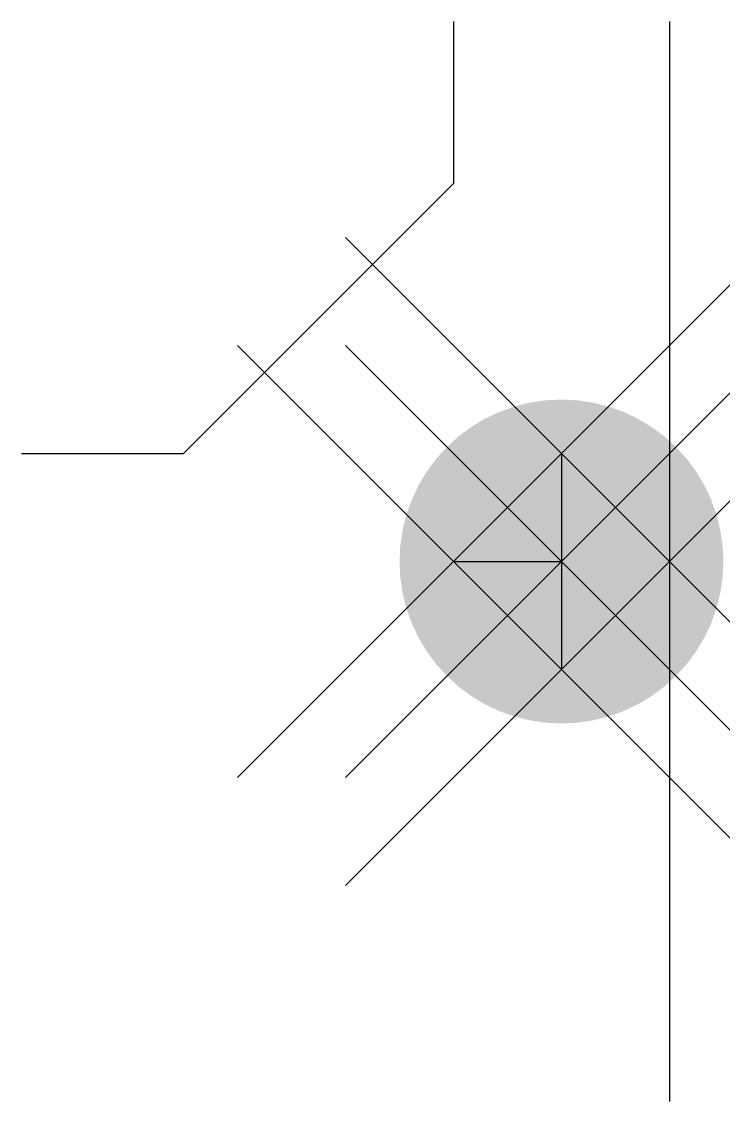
# Model space of a CAD drawing. Extents: x 64.5 to 67.75, y -66 to -61.
import ezdxf

# ---------------------------------------------------------------- set-up
doc = ezdxf.new("R2010")
doc.units = 0
doc.header["$LTSCALE"] = 0.2
doc.header["$PDMODE"] = 3
doc.header["$PDSIZE"] = -2
doc.layers.get('0').update_dxf_attribs({"linetype": 'CONTINUOUS'})
doc.layers.add('C', color=7, linetype='CONTINUOUS')
doc.layers.add('INFO', color=2, linetype='CONTINUOUS')

msp = doc.modelspace()

# ---------------------------------------------------------------- linework, layer by layer
at = {"color": 0, "linetype": 'CONTINUOUS'}
for p, q in [((67, -63), (67, -64)), ((66.5, -63.5), (67, -63.5))]:
    msp.add_line(p, q, dxfattribs=at)
at = {"color": 0, "linetype": 'CONTINUOUS', "const_width": 0.75}
msp.add_lwpolyline([(67, -63.875, 1), (67, -63.125, 1)], format="xyb", close=True, dxfattribs=at)
at = {"layer": 'C', "color": 0, "linetype": 'CONTINUOUS'}
for p in [(67, -63), (66.5, -63.5), (67, -63.5), (67, -64)]:
    msp.add_point(p, dxfattribs=at)
at = {"layer": 'INFO', "color": 0, "linetype": 'CONTINUOUS'}
for p, q in [((66.5, -61), (66.5, -61.75)), ((67.5, -61), (67.5, -66)), ((65.25, -63), (66.5, -61.75)), ((64.5, -63), (65.25, -63))]:
    msp.add_line(p, q, dxfattribs=at)

doc.saveas('drawing.dxf')
